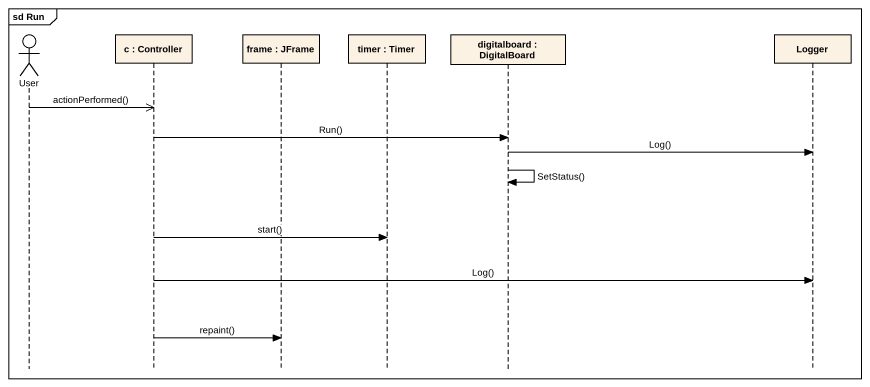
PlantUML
@startuml
mainframe sd Run
hide footbox
actor User
participant "c : Controller" as c_Controller
participant "frame : JFrame" as frame_JFrame
participant "timer : Timer" as timer_Timer
participant "digitalboard : DigitalBoard" as digitalboard_DigitalBoard
participant Logger

User ->> c_Controller : actionPerformed()
c_Controller -> digitalboard_DigitalBoard : Run()
digitalboard_DigitalBoard -> Logger : Log()
digitalboard_DigitalBoard -> digitalboard_DigitalBoard : SetStatus()
c_Controller -> timer_Timer : start()
c_Controller -> Logger : Log()
c_Controller -> frame_JFrame : repaint()
@enduml
